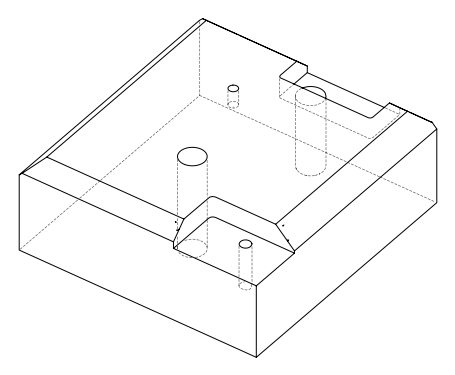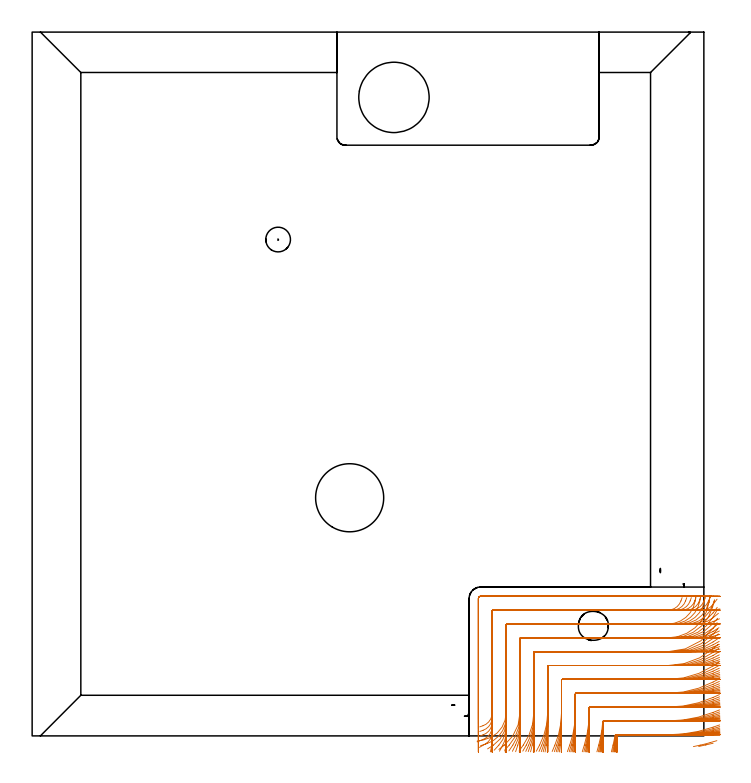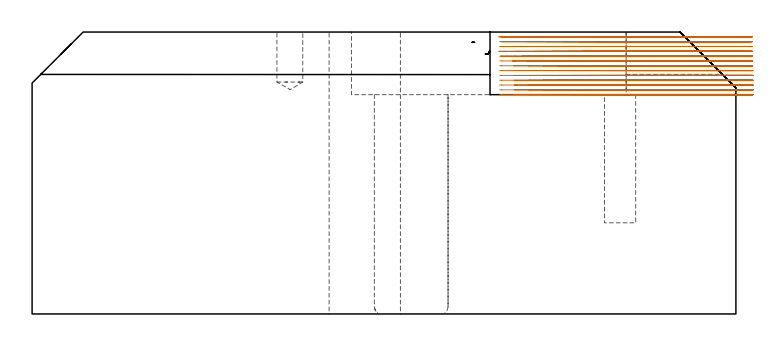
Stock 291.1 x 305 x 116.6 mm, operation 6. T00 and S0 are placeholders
(PLAN: 16 operations, 10 tool changes, 191.4 min)
(1 AREA_MILL | FG_CHAMFER_SURFACE | UGT0205_001 | 6.93 min | 21261 mm3)
(2 AREA_MILL_1 | FG_CHAMFER_SURFACE_1 | UGT0205_001 | 10.15 min | 30386 mm3)
(3 AREA_MILL_2 | FG_CHAMFER_SURFACE_2 | UGT0205_001 | 18.89 min | 63464 mm3)
(4 AREA_MILL_3 | FG_CHAMFER_SURFACE_3 | UGT0205_001 | 1.97 min | 7863 mm3)
(5 AREA_MILL_4 | FG_CHAMFER_SURFACE_4 | UGT0205_001 | 17.07 min | 63951 mm3)
(6 MILL_CORNER_NOTCH_RECTANGULAR | CORNER_NOTCH_RECTANGULAR | NXT0201_009 | Follow Part, ap 2, ae 75% | 35.37 min | 166423 mm3)
(7 MILL_SLOT | SLOT_PARTIAL_RECTANGULAR | NXT0201_008 | Follow Part, ap 1.5, ae 75% | 93.28 min | 141722 mm3)
(8 MILL_THROUGH_HOLE_FROM_SOLID_MATERIAL | STEP1HOLE_1 | NXT0201_007 | Circular | 4.13 min | 65973 mm3)
(9 MILL_BLIND_HOLE_FROM_SOLID_MATERIAL | STEP1POCKET | NXT0201_009 | Spiral | 1.75 min | 6904 mm3)
(10 SPOT_DRILL | STEP1HOLE | NXT0321_9005460120000 | 0.05 min | 185 mm3)
(11 SPOT_DRILL_1 | STEP1POCKET_1 | NXT0321_9005460120000 | 0.03 min | 3 mm3)
(12 DRILL_BLIND_HOLE_INTO_CENTER | STEP1HOLE | UGT0301_219 | 0.07 min | 1083 mm3)
(13 GUN_DRILL_THROUGH_HOLE | STEP1HOLE | UGT0307_009 | 0.65 min | 11892 mm3)
(14 DRILL_TO_ENLARGE_THROUGH_HOLE | STEP1HOLE | NXT0301_104 | 0.49 min | 4761 mm3)
(15 DRILL_TO_ENLARGE_THROUGH_HOLE_1 | STEP1HOLE | UGT0301_394 | 0.52 min | 61720 mm3)
(16 DRILL_BLIND_HOLE_INTO_CENTER_1 | STEP1POCKET_1 | UGT0301_219 | 0.11 min | 1972 mm3)
(TOOL UGT0205_001 | Chamfer Mill 20 x 3 x 45 deg. | D20 FL50 Z2)
(TOOL NXT0201_009 | ENDMILL 8mm [2P460-0800-NA 1630] | D8 FL26 Z6)
(TOOL NXT0201_008 | ENDMILL 6mm [2P460-0600-NA 1630] | D6 FL26 Z6)
(TOOL NXT0201_007 | ENDMILL 25mm [R216.25-25050GCK54P 1620] | D25 R3 FL54 Z5)
(TOOL NXT0321_9005460120000 | NC Spot Drill, 142deg, 12mm, Carbide, Uncoated | D12 PA142 FL30 Z2)
(TOOL UGT0301_219 | Twist Drill 10.7 mm | D10.7 PA118 FL90 Z2)
(TOOL UGT0307_009 | Gun Drill 12 mm | D12 PA130 FL24 Z1)
(TOOL NXT0301_104 | Carbide Drill 14mm [860.1-1400-112A1-MM 2214] | D14 PA140 FL123 Z2)
(TOOL UGT0301_394 | Twist Drill 29.5 mm | D29.5 PA118 FL165 Z2)
(OP 6 MILL_CORNER_NOTCH_RECTANGULAR)
G17 G21 G94 G90
T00 M6
G54
G17 G0 G90 X296.736 Y-2.067 S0 M3
G43 Z126.6 H1
Z114.608
G94 G1 X293.854 Y-2.901 F250.
G2 X289.506 Y-4. R66.
G1 X286.574 Y-4.636
G0 Z126.6
X297.936 Y4.766
Z114.608
G1 X295.1 Y3.787
G2 X275.515 Y0.5 R60. F500.
G1 X252.966
G3 X252.577 Y0.17 R0.4
G2 X251.726 Y-4. R60.
G1 X251.022 Y-6.916 F250.
G0 Z126.6
X297.896 Y11.265
Z114.608
G1 X295.1 Y10.177
G2 X275.515 Y6.5 R54. F500.
G1 X247.651
G3 X247.256 Y6.133 R0.4
G2 X245.534 Y-4. R54.
G1 X244.752 Y-6.896 F250.
G0 Z126.6
X297.839 Y17.901
Z114.608
G1 X295.1 Y16.677
G2 X275.515 Y12.5 R48. F500.
G1 X241.796
G3 X241.4 Y12.104 R0.4
G1 Y10.074
G2 X239.29 Y-4. R48.
G1 X238.411 Y-6.868 F250.
G0 Z126.6
X297.754 Y24.745
Z114.608
G1 X295.1 Y23.346
G2 X275.515 Y18.5 R42. F500.
G1 X235.796
G3 X235.4 Y18.104 R0.4
G1 Y10.074
G2 X232.972 Y-4. R42.
G1 X231.966 Y-6.827 F250.
G0 Z126.6
X297.617 Y31.926
Z114.608
G1 X295.1 Y30.294
G2 X275.515 Y24.5 R36. F500.
G1 X229.797
G3 X229.4 Y24.103 R0.4
G1 Y10.074
G2 X226.535 Y-4. R36.
G1 X225.362 Y-6.761 F250.
G0 Z126.6
X297.372 Y39.734
Z114.608
G1 X295.1 Y37.775
G2 X275.515 Y30.5 R30. F500.
G1 X223.797
G3 X223.4 Y30.103 R0.4
G1 Y10.074
G2 X219.894 Y-4. R30.
G1 X218.486 Y-6.649 F250.
G0 Z126.6
X296.834 Y49.077
Z114.608
G1 X295.1 Y46.629
G2 X275.515 Y36.5 R24. F500.
G1 X217.797
G3 X217.4 Y36.103 R0.4
G1 Y10.074
G2 X212.84 Y-4. R24.
G1 X211.081 Y-6.43 F250.
G0 Z126.6
X293.761 Y60.797
Z114.608
G1 X293.316 Y57.83
G2 X275.515 Y42.5 R18. F500.
G1 X211.797
G3 X211.4 Y42.103 R0.4
G1 Y10.074
G2 X204.621 Y-4. R18.
G1 X202.275 Y-5.87 F250.
G0 Z126.6
X287.597 Y59.979
Z114.608
G1 X287.347 Y58.5
G2 X275.515 Y48.5 R12. F500.
G1 X205.797
G3 X205.4 Y48.103 R0.4
G1 Y10.074
G2 X195.774 Y-1.689 R12.
G1 X192.833 Y-2.282 F250.
G0 Z126.6
X281.672 Y59.915
Z114.608
G1 X281.172 Y58.5
G2 X275.515 Y54.5 R6. F500.
G1 X199.797
G3 X199.4 Y54.103 R0.4
G1 Y10.074
G2 X195.4 Y4.417 R6.
G1 X193.986 Y3.917 F250.
G0 Z126.6
X278.515 Y60.5
Z114.608
G1 X275.515
X194.3 F500.
G3 X193.4 Y59.6 R0.9
G1 Y10.074
Y7.074 F250.
G0 Z126.6
X295.109 Y-3.184
Z112.615
G1 X292.184 Y-3.85
G2 X291.766 Y-3.944 R66.
G1 X288.837 Y-4.592
G0 Z126.6
X297.968 Y4.012
Z112.615
G1 X295.1 Y3.133
G2 X277.52 Y0.5 R60. F500.
G1 X253.266
G3 X252.875 Y0.157 R0.4
G2 X252.171 Y-4. R60.
G1 X251.567 Y-6.939 F250.
G0 Z126.6
X297.937 Y10.418
Z112.615
G1 X295.1 Y9.442
G2 X277.52 Y6.5 R54. F500.
G1 X247.76
G3 X247.364 Y6.119 R0.4
G2 X246.031 Y-4. R54.
G1 X245.36 Y-6.924 F250.
G0 Z126.6
X297.892 Y16.934
Z112.615
G1 X295.1 Y15.835
G2 X277.52 Y12.5 R48. F500.
G1 X241.796
G3 X241.4 Y12.104 R0.4
G1 Y8.08
G2 X239.855 Y-4. R48.
G1 X239.1 Y-6.903 F250.
G0 Z126.6
X297.825 Y23.612
Z112.615
G1 X295.1 Y22.356
G2 X277.52 Y18.5 R42. F500.
G1 X235.796
G3 X235.4 Y18.104 R0.4
G1 Y8.08
G2 X233.625 Y-4. R42.
G1 X232.762 Y-6.873 F250.
G0 Z126.6
X297.718 Y30.549
Z112.615
G1 X295.1 Y29.084
G2 X277.52 Y24.5 R36. F500.
G1 X229.796
G3 X229.4 Y24.104 R0.4
G1 Y8.08
G2 X227.313 Y-4. R36.
G1 X226.306 Y-6.826 F250.
G0 Z126.6
X297.531 Y37.949
Z112.615
G1 X295.1 Y36.191
G2 X277.52 Y30.5 R30. F500.
G1 X223.797
G3 X223.4 Y30.103 R0.4
G1 Y8.08
G2 X220.86 Y-4. R30.
G1 X219.652 Y-6.746 F250.
G0 Z126.6
X297.142 Y46.359
Z112.615
G1 X295.1 Y44.162
G2 X277.52 Y36.5 R24. F500.
G1 X217.797
G3 X217.4 Y36.103 R0.4
G1 Y8.08
G2 X214.138 Y-4. R24.
G1 X212.628 Y-6.592 F250.
G0 Z126.6
X295.677 Y58.674
Z112.615
G1 X294.89 Y55.779
G2 X277.52 Y42.5 R18. F500.
G1 X211.797
G3 X211.4 Y42.103 R0.4
G1 Y8.08
G2 X206.744 Y-4. R18.
G1 X204.731 Y-6.224 F250.
G0 Z126.6
X289.602 Y59.979
Z112.615
G1 X289.352 Y58.5
G2 X277.52 Y48.5 R12. F500.
G1 X205.797
G3 X205.4 Y48.103 R0.4
G1 Y8.08
G2 X197.161 Y-3.315 R12.
G1 X194.313 Y-4.255 F250.
G0 Z126.6
X283.677 Y59.915
Z112.615
G1 X283.177 Y58.501
G2 X277.52 Y54.5 R6. F500.
G1 X199.797
G3 X199.4 Y54.103 R0.4
G1 Y8.08
G2 X195.4 Y2.424 R6.
G1 X193.986 Y1.924 F250.
G0 Z126.6
X280.52 Y60.5
Z112.615
G1 X277.52
X194.3 F500.
G3 X193.4 Y59.6 R0.9
G1 Y8.08
Y5.08 F250.
G0 Z126.6
X297.997 Y3.342
Z110.623
G1 X295.1 Y2.562
G2 X279.506 Y0.5 R60. F500.
G1 X253.498
G3 X253.105 Y0.144 R0.4
G2 X252.546 Y-4. R60.
G1 X252.041 Y-6.957 F250.
G0 Z126.6
X297.972 Y9.667
Z110.623
G1 X295.1 Y8.801
G2 X279.506 Y6.5 R54. F500.
G1 X247.796
G3 X247.4 Y6.104 R0.4
G2 X246.449 Y-4. R54.
G1 X245.889 Y-6.947 F250.
G0 Z126.6
X297.937 Y16.078
Z110.623
G1 X295.1 Y15.104
G2 X279.506 Y12.5 R48. F500.
G1 X241.796
G3 X241.4 Y12.104 R0.4
G1 Y6.088
G2 X240.328 Y-4. R48.
G1 X239.697 Y-6.933 F250.
G0 Z126.6
X297.886 Y22.616
Z110.623
G1 X295.1 Y21.502
G2 X279.506 Y18.5 R42. F500.
G1 X235.796
G3 X235.4 Y18.104 R0.4
G1 Y6.088
G2 X234.17 Y-4. R42.
G1 X233.45 Y-6.912 F250.
G0 Z126.6
X297.804 Y29.352
Z110.623
G1 X295.1 Y28.053
G2 X279.506 Y24.5 R36. F500.
G1 X229.797
G3 X229.4 Y24.103 R0.4
G1 Y6.088
G2 X227.958 Y-4. R36.
G1 X227.117 Y-6.88 F250.
G0 Z126.6
X297.663 Y36.431
Z110.623
G1 X295.1 Y34.871
G2 X279.506 Y30.5 R30. F500.
G1 X223.797
G3 X223.4 Y30.103 R0.4
G1 Y6.088
G2 X221.653 Y-4. R30.
G1 X220.644 Y-6.825 F250.
G0 Z126.6
X297.38 Y44.206
Z110.623
G1 X295.1 Y42.257
G2 X279.506 Y36.5 R24. F500.
G1 X217.797
G3 X217.4 Y36.103 R0.4
G1 Y6.088
G2 X215.177 Y-4. R24.
G1 X213.916 Y-6.722 F250.
G0 Z126.6
X296.598 Y54.109
Z110.623
G1 X295.1 Y51.51
G2 X279.506 Y42.5 R18. F500.
G1 X211.797
G3 X211.4 Y42.103 R0.4
G1 Y6.088
G2 X208.307 Y-4. R18.
G1 X206.626 Y-6.485 F250.
G0 Z126.6
X291.588 Y59.972
Z110.623
G1 X291.337 Y58.493
G2 X279.506 Y48.5 R12. F500.
G1 X205.797
G3 X205.4 Y48.103 R0.4
G1 Y6.088
G2 X199.899 Y-4. R12.
G1 X197.377 Y-5.625 F250.
G0 Z126.6
X285.663 Y59.915
Z110.623
G1 X285.163 Y58.501
G2 X279.506 Y54.5 R6. F500.
G1 X199.797
G3 X199.4 Y54.103 R0.4
G1 Y6.088
G2 X195.4 Y0.431 R6.
G1 X193.985 Y-0.069 F250.
G0 Z126.6
X282.506 Y60.5
Z110.623
G1 X279.506
X194.3 F500.
G3 X193.4 Y59.6 R0.9
G1 Y6.088
Y3.088 F250.
G0 Z126.6
X298.022 Y2.74
Z108.631
G1 X295.1 Y2.061
G2 X281.505 Y0.5 R60. F500.
G1 X253.663
G3 X253.268 Y0.131 R0.4
G2 X252.85 Y-4. R60.
G1 X252.445 Y-6.973 F250.
G0 Z126.6
X298.003 Y8.995
Z108.631
G1 X295.1 Y8.239
G2 X281.505 Y6.5 R54. F500.
G1 X247.796
G3 X247.4 Y6.104 R0.4
G1 Y4.103
G2 X246.789 Y-4. R54.
G1 X246.338 Y-6.966 F250.
G0 Z126.6
X297.977 Y15.315
Z108.631
G1 X295.1 Y14.466
G2 X281.505 Y12.5 R48. F500.
G1 X241.796
G3 X241.4 Y12.104 R0.4
G1 Y4.103
G2 X240.711 Y-4. R48.
G1 X240.205 Y-6.957 F250.
G0 Z126.6
X297.938 Y21.732
Z108.631
G1 X295.1 Y20.761
G2 X281.505 Y18.5 R42. F500.
G1 X235.796
G3 X235.4 Y18.104 R0.4
G1 Y4.103
G2 X234.611 Y-4. R42.
G1 X234.032 Y-6.944 F250.
G0 Z126.6
X297.878 Y28.299
Z108.631
G1 X295.1 Y27.166
G2 X281.505 Y24.5 R36. F500.
G1 X229.797
G3 X229.4 Y24.103 R0.4
G1 Y4.103
G2 X228.476 Y-4. R36.
G1 X227.801 Y-6.923 F250.
G0 Z126.6
X297.774 Y35.117
Z108.631
G1 X295.1 Y33.757
G2 X281.505 Y30.5 R30. F500.
G1 X223.797
G3 X223.4 Y30.103 R0.4
G1 Y4.103
G2 X222.285 Y-4. R30.
G1 X221.475 Y-6.888 F250.
G0 Z126.6
X297.572 Y42.422
Z108.631
G1 X295.1 Y40.722
G2 X281.505 Y36.5 R24. F500.
G1 X217.797
G3 X217.4 Y36.103 R0.4
G1 Y4.103
G2 X215.991 Y-4. R24.
G1 X214.978 Y-6.824 F250.
G0 Z126.6
X297.066 Y50.969
Z108.631
G1 X295.1 Y48.703
G2 X281.505 Y42.5 R18. F500.
G1 X211.797
G3 X211.4 Y42.103 R0.4
G1 Y4.103
G2 X209.473 Y-4. R18.
G1 X208.122 Y-6.679 F250.
G0 Z126.6
X293.87 Y60.822
Z108.631
G1 X293.218 Y57.893
G2 X281.505 Y48.5 R12. F500.
G1 X205.797
G3 X205.4 Y48.103 R0.4
G1 Y4.103
G2 X202.251 Y-4. R12.
G1 X200.225 Y-6.213 F250.
G0 Z126.6
X287.661 Y59.914
Z108.631
G1 X287.162 Y58.5
G2 X281.505 Y54.5 R6. F500.
G1 X199.797
G3 X199.4 Y54.103 R0.4
G1 Y4.103
G2 X195.672 Y-1.45 R6.
G1 X192.895 Y-2.586 F250.
G0 Z126.6
X284.505 Y60.5
Z108.631
G1 X281.505
X194.3 F500.
G3 X193.4 Y59.6 R0.9
G1 Y4.103
Y1.103 F250.
G0 Z126.6
X298.043 Y2.213
Z106.638
G1 X295.1 Y1.633
G2 X283.497 Y0.5 R60. F500.
G1 X253.774
G3 X253.379 Y0.115 R0.4
G2 X253.128 Y-4. R60.
G1 X252.843 Y-6.986 F250.
G0 Z126.6
X298.03 Y8.406
Z106.638
G1 X295.1 Y7.761
G2 X283.497 Y6.5 R54. F500.
G1 X247.796
G3 X247.4 Y6.104 R0.4
G1 Y1.707
G2 X247.098 Y-4. R54.
G1 X246.781 Y-6.983 F250.
G0 Z126.6
X298.011 Y14.649
Z106.638
G1 X295.1 Y13.923
G2 X283.497 Y12.5 R48. F500.
G1 X241.796
G3 X241.4 Y12.104 R0.4
G1 Y1.707
G2 X241.06 Y-4. R48.
G1 X240.703 Y-6.979 F250.
G0 Z126.6
X297.983 Y20.963
Z106.638
G1 X295.1 Y20.135
G2 X283.497 Y18.5 R42. F500.
G1 X235.796
G3 X235.4 Y18.104 R0.4
G1 Y1.707
G2 X235.01 Y-4. R42.
G1 X234.603 Y-6.972 F250.
G0 Z126.6
X297.94 Y27.388
Z106.638
G1 X295.1 Y26.421
G2 X283.497 Y24.5 R36. F500.
G1 X229.797
G3 X229.4 Y24.103 R0.4
G1 Y1.707
G2 X228.945 Y-4. R36.
G1 X228.469 Y-6.962 F250.
G0 Z126.6
X297.867 Y33.995
Z106.638
G1 X295.1 Y32.835
G2 X283.497 Y30.5 R30. F500.
G1 X223.797
G3 X223.4 Y30.103 R0.4
G1 Y1.707
G2 X222.852 Y-4. R30.
G1 X222.281 Y-6.945 F250.
G0 Z126.6
X297.726 Y40.942
Z106.638
G1 X295.1 Y39.491
G2 X283.497 Y36.5 R24. F500.
G1 X217.797
G3 X217.4 Y36.103 R0.4
G1 Y1.707
G2 X216.712 Y-4. R24.
G1 X215.998 Y-6.914 F250.
G0 Z126.6
X297.394 Y48.673
Z106.638
G1 X295.1 Y46.739
G2 X283.497 Y42.5 R18. F500.
G1 X211.797
G3 X211.4 Y42.103 R0.4
G1 Y1.707
G2 X210.471 Y-4. R18.
G1 X209.52 Y-6.845 F250.
G0 Z126.6
X295.778 Y59.027
Z106.638
G1 X294.709 Y56.224
G2 X283.497 Y48.5 R12. F500.
G1 X205.797
G3 X205.4 Y48.103 R0.4
G1 Y1.707
G2 X203.956 Y-4. R12.
G1 X202.529 Y-6.639 F250.
G0 Z126.6
X289.654 Y59.915
Z106.638
G1 X289.154 Y58.5
G2 X283.497 Y54.5 R6. F500.
G1 X199.797
G3 X199.4 Y54.103 R0.4
G1 Y1.707
G2 X196.429 Y-3.472 R6.
G1 X193.839 Y-4.987 F250.
G0 Z126.6
X286.497 Y60.5
Z106.638
G1 X283.497
X194.3 F500.
G3 X193.4 Y59.6 R0.9
G1 Y1.707
Y-1.293 F250.
G0 Z126.6
X298.061 Y1.755
Z104.646
G1 X295.1 Y1.275
G2 X285.489 Y0.5 R60. F500.
G1 X253.796
G3 X253.4 Y0.104 R0.4
G1 Y-2.654
G2 X253.385 Y-4. R60.
G1 X253.318 Y-6.999 F250.
G0 Z126.6
X298.052 Y7.896
Z104.646
G1 X295.1 Y7.362
G2 X285.489 Y6.5 R54. F500.
G1 X247.796
G3 X247.4 Y6.104 R0.4
G1 Y-2.654
G2 X247.383 Y-4. R54.
G1 X247.308 Y-6.999 F250.
G0 Z126.6
X298.039 Y14.073
Z104.646
G1 X295.1 Y13.472
G2 X285.489 Y12.5 R48. F500.
G1 X241.796
G3 X241.4 Y12.104 R0.4
G1 Y-2.654
G2 X241.381 Y-4. R48.
G1 X241.297 Y-6.999 F250.
G0 Z126.6
X298.02 Y20.301
Z104.646
G1 X295.1 Y19.614
G2 X285.489 Y18.5 R42. F500.
G1 X235.796
G3 X235.4 Y18.104 R0.4
G1 Y-2.654
G2 X235.378 Y-4. R42.
G1 X235.282 Y-6.998 F250.
G0 Z126.6
X297.991 Y26.608
Z104.646
G1 X295.1 Y25.807
G2 X285.489 Y24.5 R36. F500.
G1 X229.796
G3 X229.4 Y24.104 R0.4
G1 Y-2.654
G2 X229.375 Y-4. R36.
G1 X229.263 Y-6.998 F250.
G0 Z126.6
X297.942 Y33.042
Z104.646
G1 X295.1 Y32.081
G2 X285.489 Y30.5 R30. F500.
G1 X223.797
G3 X223.4 Y30.103 R0.4
G1 Y-2.654
G2 X223.37 Y-4. R30.
G1 X223.235 Y-6.997 F250.
G0 Z126.6
X297.849 Y39.71
Z104.646
G1 X295.1 Y38.508
G2 X285.489 Y36.5 R24. F500.
G1 X217.797
G3 X217.4 Y36.103 R0.4
G1 Y-2.654
G2 X217.362 Y-4. R24.
G1 X217.194 Y-6.995 F250.
G0 Z126.6
X297.637 Y46.882
Z104.646
G1 X295.1 Y45.281
G2 X285.489 Y42.5 R18. F500.
G1 X211.797
G3 X211.4 Y42.103 R0.4
G1 Y-2.654
G2 X211.35 Y-4. R18.
G1 X211.125 Y-6.992 F250.
G0 Z126.6
X296.896 Y55.717
Z104.646
G1 X295.1 Y53.315
G2 X285.489 Y48.5 R12. F500.
G1 X205.797
G3 X205.4 Y48.103 R0.4
G1 Y-2.654
G2 X205.324 Y-4. R12.
G1 X204.988 Y-6.981 F250.
G0 Z126.6
X291.646 Y59.914
Z104.646
G1 X291.146 Y58.5
G2 X285.489 Y54.5 R6. F500.
G1 X199.797
G3 X199.4 Y54.103 R0.4
G1 Y-2.654
G2 X199.247 Y-4. R6.
G1 X198.574 Y-6.924 F250.
G0 Z126.6
X288.489 Y60.5
Z104.646
G1 X285.489
X194.3 F500.
G3 X193.4 Y59.6 R0.9
G1 Y-2.654
Y-5.654 F250.
G0 Z126.6
X298.076 Y1.368
Z102.654
G1 X295.1 Y0.986
G2 X287.476 Y0.5 R60. F500.
G1 X253.796
G3 X253.4 Y0.104 R0.4
G1 Y-3.886
Y-4.
X253.394 Y-7. F250.
G0 Z126.6
X298.07 Y7.464
Z102.654
G1 X295.1 Y7.041
G2 X287.476 Y6.5 R54. F500.
G1 X247.796
G3 X247.4 Y6.104 R0.4
G1 Y-3.886
Y-4.
X247.394 Y-7. F250.
G0 Z126.6
X298.062 Y13.586
Z102.654
G1 X295.1 Y13.109
G2 X287.476 Y12.5 R48. F500.
G1 X241.796
G3 X241.4 Y12.104 R0.4
G1 Y-3.886
Y-4.
X241.393 Y-7. F250.
G0 Z126.6
X298.05 Y19.742
Z102.654
G1 X295.1 Y19.198
G2 X287.476 Y18.5 R42. F500.
G1 X235.796
G3 X235.4 Y18.104 R0.4
G1 Y-3.886
Y-4.
X235.392 Y-7. F250.
G0 Z126.6
X298.032 Y25.952
Z102.654
G1 X295.1 Y25.317
G2 X287.476 Y24.5 R36. F500.
G1 X229.796
G3 X229.4 Y24.104 R0.4
G1 Y-3.886
Y-4.
X229.39 Y-7. F250.
G0 Z126.6
X298.002 Y32.247
Z102.654
G1 X295.1 Y31.485
G2 X287.476 Y30.5 R30. F500.
G1 X223.797
G3 X223.4 Y30.103 R0.4
G1 Y-3.886
Y-4.
X223.388 Y-7. F250.
G0 Z126.6
X297.945 Y38.696
Z102.654
G1 X295.1 Y37.743
G2 X287.476 Y36.5 R24. F500.
G1 X217.797
G3 X217.4 Y36.103 R0.4
G1 Y-3.886
Y-4.
X217.385 Y-7. F250.
G0 Z126.6
X297.818 Y45.465
Z102.654
G1 X295.1 Y44.194
G2 X287.476 Y42.5 R18. F500.
G1 X211.797
G3 X211.4 Y42.103 R0.4
G1 Y-3.886
Y-4.
X211.381 Y-7. F250.
G0 Z126.6
X297.417 Y53.139
Z102.654
G1 X295.1 Y51.233
G2 X287.476 Y48.5 R12. F500.
G1 X205.797
G3 X205.4 Y48.103 R0.4
G1 Y-3.886
X205.399 Y-4.
X205.371 Y-7. F250.
G0 Z126.6
X294.177 Y60.806
Z102.654
G1 X292.959 Y58.064
G2 X287.476 Y54.5 R6. F500.
G1 X199.797
G3 X199.4 Y54.103 R0.4
G1 Y-3.886
X199.399 Y-4.
X199.342 Y-6.999 F250.
G0 Z126.6
X290.476 Y60.5
Z102.654
G1 X287.476
X194.3 F500.
G3 X193.4 Y59.6 R0.9
G1 Y-3.886
Y-6.886 F250.
G0 Z126.6
X298.09 Y0.942
Z100.662
G1 X295.1 Y0.698
G2 X290.229 Y0.5 R60. F500.
G1 X253.796
G3 X253.4 Y0.104 R0.4
G1 Y-4.
Y-7. F250.
G0 Z126.6
X298.088 Y6.991
Z100.662
G1 X295.1 Y6.72
G2 X290.229 Y6.5 R54. F500.
G1 X247.796
G3 X247.4 Y6.104 R0.4
G1 Y-4.
Y-7. F250.
G0 Z126.6
X298.085 Y13.052
Z100.662
G1 X295.1 Y12.748
G2 X290.229 Y12.5 R48. F500.
G1 X241.796
G3 X241.4 Y12.104 R0.4
G1 Y-4.
Y-7. F250.
G0 Z126.6
X298.08 Y19.131
Z100.662
G1 X295.1 Y18.783
G2 X290.229 Y18.5 R42. F500.
G1 X235.796
G3 X235.4 Y18.104 R0.4
G1 Y-4.
Y-7. F250.
G0 Z126.6
X298.072 Y25.237
Z100.662
G1 X295.1 Y24.831
G2 X290.229 Y24.5 R36. F500.
G1 X229.796
G3 X229.4 Y24.104 R0.4
G1 Y-4.
Y-7. F250.
G0 Z126.6
X298.06 Y31.385
Z100.662
G1 X295.1 Y30.898
G2 X290.229 Y30.5 R30. F500.
G1 X223.797
G3 X223.4 Y30.103 R0.4
G1 Y-4.
Y-7. F250.
G0 Z126.6
X298.038 Y37.609
Z100.662
G1 X295.1 Y37.
G2 X290.229 Y36.5 R24. F500.
G1 X217.797
G3 X217.4 Y36.103 R0.4
G1 Y-4.
Y-7. F250.
G0 Z126.6
X297.988 Y43.984
Z100.662
G1 X295.1 Y43.172
G2 X290.229 Y42.5 R18. F500.
G1 X211.797
G3 X211.4 Y42.103 R0.4
G1 Y-4.
Y-7. F250.
G0 Z126.6
X297.842 Y50.751
Z100.662
G1 X295.1 Y49.533
G2 X290.229 Y48.5 R12. F500.
G1 X205.797
G3 X205.4 Y48.103 R0.4
G1 Y-4.
Y-7. F250.
G0 Z126.6
X296.819 Y59.246
Z100.662
G1 X294.999 Y56.861
G2 X290.229 Y54.5 R6. F500.
G1 X199.797
G3 X199.4 Y54.103 R0.4
G1 Y-4.
Y-7. F250.
G0 Z126.6
X293.229 Y60.5
Z100.662
G1 X290.229
X194.3 F500.
G3 X193.4 Y59.6 R0.9
G1 Y-4.
Y-7. F250.
G0 Z126.6
X298.1 Y0.551
Z98.669
G1 X295.1 Y0.506
G2 X294.219 Y0.5 R60. F500.
G1 X253.796
G3 X253.4 Y0.104 R0.4
G1 Y-4.
Y-7. F250.
G0 Z126.6
X298.1 Y6.556
Z98.669
G1 X295.1 Y6.507
G2 X294.219 Y6.5 R54. F500.
G1 X247.796
G3 X247.4 Y6.104 R0.4
G1 Y-4.
Y-7. F250.
G0 Z126.6
X298.099 Y12.563
Z98.669
G1 X295.1 Y12.508
G2 X294.219 Y12.5 R48. F500.
G1 X241.796
G3 X241.4 Y12.104 R0.4
G1 Y-4.
Y-7. F250.
G0 Z126.6
X298.099 Y18.572
Z98.669
G1 X295.1 Y18.509
G2 X294.219 Y18.5 R42. F500.
G1 X235.796
G3 X235.4 Y18.104 R0.4
G1 Y-4.
Y-7. F250.
G0 Z126.6
X298.099 Y24.584
Z98.669
G1 X295.1 Y24.511
G2 X294.219 Y24.5 R36. F500.
G1 X229.796
G3 X229.4 Y24.104 R0.4
G1 Y-4.
Y-7. F250.
G0 Z126.6
X298.099 Y30.601
Z98.669
G1 X295.1 Y30.513
G2 X294.219 Y30.5 R30. F500.
G1 X223.797
G3 X223.4 Y30.103 R0.4
G1 Y-4.
Y-7. F250.
G0 Z126.6
X298.098 Y36.626
Z98.669
G1 X295.1 Y36.516
G2 X294.219 Y36.5 R24. F500.
G1 X217.797
G3 X217.4 Y36.103 R0.4
G1 Y-4.
Y-7. F250.
G0 Z126.6
X298.096 Y42.668
Z98.669
G1 X295.1 Y42.522
G2 X294.219 Y42.5 R18. F500.
G1 X211.797
G3 X211.4 Y42.103 R0.4
G1 Y-4.
Y-7. F250.
G0 Z126.6
X298.092 Y48.753
Z98.669
G1 X295.1 Y48.532
G2 X294.219 Y48.5 R12. F500.
G1 X205.797
G3 X205.4 Y48.103 R0.4
G1 Y-4.
Y-7. F250.
G0 Z126.6
X298.067 Y55.006
Z98.669
G1 X295.1 Y54.565
G2 X294.219 Y54.5 R6. F500.
G1 X199.797
G3 X199.4 Y54.103 R0.4
G1 Y-4.
Y-7. F250.
G0 Z126.6
X297.219 Y60.5
Z98.669
G1 X294.219
X194.3 F500.
G3 X193.4 Y59.6 R0.9
G1 Y-4.
Y-7. F250.
G0 Z126.6
X298.1 Y0.501
Z96.677
G1 X295.1 Y0.5
X253.796 F500.
G3 X253.4 Y0.105 R0.4
G1 Y-4.
Y-7. F250.
G0 Z126.6
X298.1 Y6.501
Z96.677
G1 X295.1 Y6.5
X253.796 F500.
X247.796
G3 X247.4 Y6.104 R0.4
G1 Y-4.
Y-7. F250.
G0 Z126.6
X298.1 Y12.501
Z96.677
G1 X295.1 Y12.5
X247.796 F500.
X241.796
G3 X241.4 Y12.104 R0.4
G1 Y-4.
Y-7. F250.
G0 Z126.6
X298.1 Y18.502
Z96.677
G1 X295.1 Y18.5
X241.796 F500.
X235.796
G3 X235.4 Y18.104 R0.4
G1 Y-4.
Y-7. F250.
G0 Z126.6
X298.1 Y24.502
Z96.677
G1 X295.1 Y24.5
X235.796 F500.
X229.796
G3 X229.4 Y24.104 R0.4
G1 Y-4.
Y-7. F250.
G0 Z126.6
X298.1 Y30.502
Z96.677
G1 X295.1 Y30.5
X229.796 F500.
X223.797
G3 X223.4 Y30.103 R0.4
G1 Y-4.
Y-7. F250.
G0 Z126.6
X298.1 Y36.503
Z96.677
G1 X295.1 Y36.5
X223.797 F500.
X217.797
G3 X217.4 Y36.103 R0.4
G1 Y-4.
Y-7. F250.
G0 Z126.6
X298.1 Y42.504
Z96.677
G1 X295.1 Y42.5
X217.797 F500.
X211.797
G3 X211.4 Y42.103 R0.4
G1 Y-4.
Y-7. F250.
G0 Z126.6
X298.1 Y48.506
Z96.677
G1 X295.1 Y48.5
X211.797 F500.
X205.797
G3 X205.4 Y48.103 R0.4
G1 Y-4.
Y-7. F250.
G0 Z126.6
X298.1 Y54.511
Z96.677
G1 X295.1 Y54.5
X205.797 F500.
X199.797
G3 X199.4 Y54.103 R0.4
G1 Y-4.
Y-7. F250.
G0 Z126.6
X298.078 Y60.5
Z96.677
G1 X295.078
X194.3 F500.
G3 X193.4 Y59.6 R0.9
G1 Y-4.
Y-7. F250.
G0 Z126.6
X298.1 Y0.5
Z94.685
G1 X295.1
X253.796 F500.
G3 X253.4 Y0.104 R0.4
G1 Y-4.
Y-7. F250.
G0 Z126.6
X298.1 Y6.5
Z94.685
G1 X295.1
X247.796 F500.
G3 X247.4 Y6.104 R0.4
G1 Y-4.
Y-7. F250.
G0 Z126.6
X298.1 Y12.5
Z94.685
G1 X295.1
X241.796 F500.
G3 X241.4 Y12.104 R0.4
G1 Y-4.
Y-7. F250.
G0 Z126.6
X298.1 Y18.5
Z94.685
G1 X295.1
X235.796 F500.
G3 X235.4 Y18.104 R0.4
G1 Y-4.
Y-7. F250.
G0 Z126.6
X298.1 Y24.5
Z94.685
G1 X295.1
X229.796 F500.
G3 X229.4 Y24.104 R0.4
G1 Y-4.
Y-7. F250.
G0 Z126.6
X298.1 Y30.5
Z94.685
G1 X295.1
X223.797 F500.
G3 X223.4 Y30.103 R0.4
G1 Y-4.
Y-7. F250.
G0 Z126.6
X298.1 Y36.5
Z94.685
G1 X295.1
X217.797 F500.
G3 X217.4 Y36.103 R0.4
G1 Y-4.
Y-7. F250.
G0 Z126.6
X298.1 Y42.5
Z94.685
G1 X295.1
X211.797 F500.
G3 X211.4 Y42.103 R0.4
G1 Y-4.
Y-7. F250.
G0 Z126.6
X298.1 Y48.5
Z94.685
G1 X295.1
X205.797 F500.
G3 X205.4 Y48.103 R0.4
G1 Y-4.
Y-7. F250.
G0 Z126.6
X298.1 Y54.5
Z94.685
G1 X295.1
X199.797 F500.
G3 X199.4 Y54.103 R0.4
G1 Y-4.
Y-7. F250.
G0 Z126.6
X298.1 Y60.5
Z94.685
G1 X295.1
X194.3 F500.
G3 X193.4 Y59.6 R0.9
G1 Y-4.
Y-7. F250.
G0 Z126.6
X298.1 Y0.5
Z92.692
G1 X295.1
X253.796 F500.
G3 X253.4 Y0.104 R0.4
G1 Y-4.
Y-7. F250.
G0 Z126.6
X298.1 Y6.5
Z92.692
G1 X295.1
X247.796 F500.
G3 X247.4 Y6.104 R0.4
G1 Y-4.
Y-7. F250.
G0 Z126.6
X298.1 Y12.5
Z92.692
G1 X295.1
X241.796 F500.
G3 X241.4 Y12.104 R0.4
G1 Y-4.
Y-7. F250.
G0 Z126.6
X298.1 Y18.5
Z92.692
G1 X295.1
X235.796 F500.
G3 X235.4 Y18.104 R0.4
G1 Y-4.
Y-7. F250.
G0 Z126.6
X298.1 Y24.5
Z92.692
G1 X295.1
X229.796 F500.
G3 X229.4 Y24.104 R0.4
G1 Y-4.
Y-7. F250.
G0 Z126.6
X298.1 Y30.5
Z92.692
G1 X295.1
X223.797 F500.
G3 X223.4 Y30.103 R0.4
G1 Y-4.
Y-7. F250.
G0 Z126.6
X298.1 Y36.5
Z92.692
G1 X295.1
X217.797 F500.
G3 X217.4 Y36.103 R0.4
G1 Y-4.
Y-7. F250.
G0 Z126.6
X298.1 Y42.5
Z92.692
G1 X295.1
X211.797 F500.
G3 X211.4 Y42.103 R0.4
G1 Y-4.
Y-7. F250.
G0 Z126.6
X298.1 Y48.5
Z92.692
G1 X295.1
X205.797 F500.
G3 X205.4 Y48.103 R0.4
G1 Y-4.
Y-7. F250.
G0 Z126.6
X298.1 Y54.5
Z92.692
G1 X295.1
X199.797 F500.
G3 X199.4 Y54.103 R0.4
G1 Y-4.
Y-7. F250.
G0 Z126.6
X298.1 Y60.5
Z92.692
G1 X295.1
X194.3 F500.
G3 X193.4 Y59.6 R0.9
G1 Y-4.
Y-7. F250.
G0 Z126.6
X298.1 Y0.5
Z90.7
G1 X295.1
X253.796 F500.
G3 X253.4 Y0.104 R0.4
G1 Y-4.
Y-7. F250.
G0 Z126.6
X298.1 Y6.5
Z90.7
G1 X295.1
X247.796 F500.
G3 X247.4 Y6.104 R0.4
G1 Y-4.
Y-7. F250.
G0 Z126.6
X298.1 Y12.5
Z90.7
G1 X295.1
X241.796 F500.
G3 X241.4 Y12.104 R0.4
G1 Y-4.
Y-7. F250.
G0 Z126.6
X298.1 Y18.5
Z90.7
G1 X295.1
X235.796 F500.
G3 X235.4 Y18.104 R0.4
G1 Y-4.
Y-7. F250.
G0 Z126.6
X298.1 Y24.5
Z90.7
G1 X295.1
X229.796 F500.
G3 X229.4 Y24.104 R0.4
G1 Y-4.
Y-7. F250.
G0 Z126.6
X298.1 Y30.5
Z90.7
G1 X295.1
X223.797 F500.
G3 X223.4 Y30.103 R0.4
G1 Y-4.
Y-7. F250.
G0 Z126.6
X298.1 Y36.5
Z90.7
G1 X295.1
X217.797 F500.
G3 X217.4 Y36.103 R0.4
G1 Y-4.
Y-7. F250.
G0 Z126.6
X298.1 Y42.5
Z90.7
G1 X295.1
X211.797 F500.
G3 X211.4 Y42.103 R0.4
G1 Y-4.
Y-7. F250.
G0 Z126.6
X298.1 Y48.5
Z90.7
G1 X295.1
X205.797 F500.
G3 X205.4 Y48.103 R0.4
G1 Y-4.
Y-7. F250.
G0 Z126.6
X298.1 Y54.5
Z90.7
G1 X295.1
X199.797 F500.
G3 X199.4 Y54.103 R0.4
G1 Y-4.
Y-7. F250.
G0 Z126.6
X298.1 Y60.5
Z90.7
G1 X295.1
X194.3 F500.
G3 X193.4 Y59.6 R0.9
G1 Y-4.
Y-7. F250.
G0 Z126.6
M5
M2
